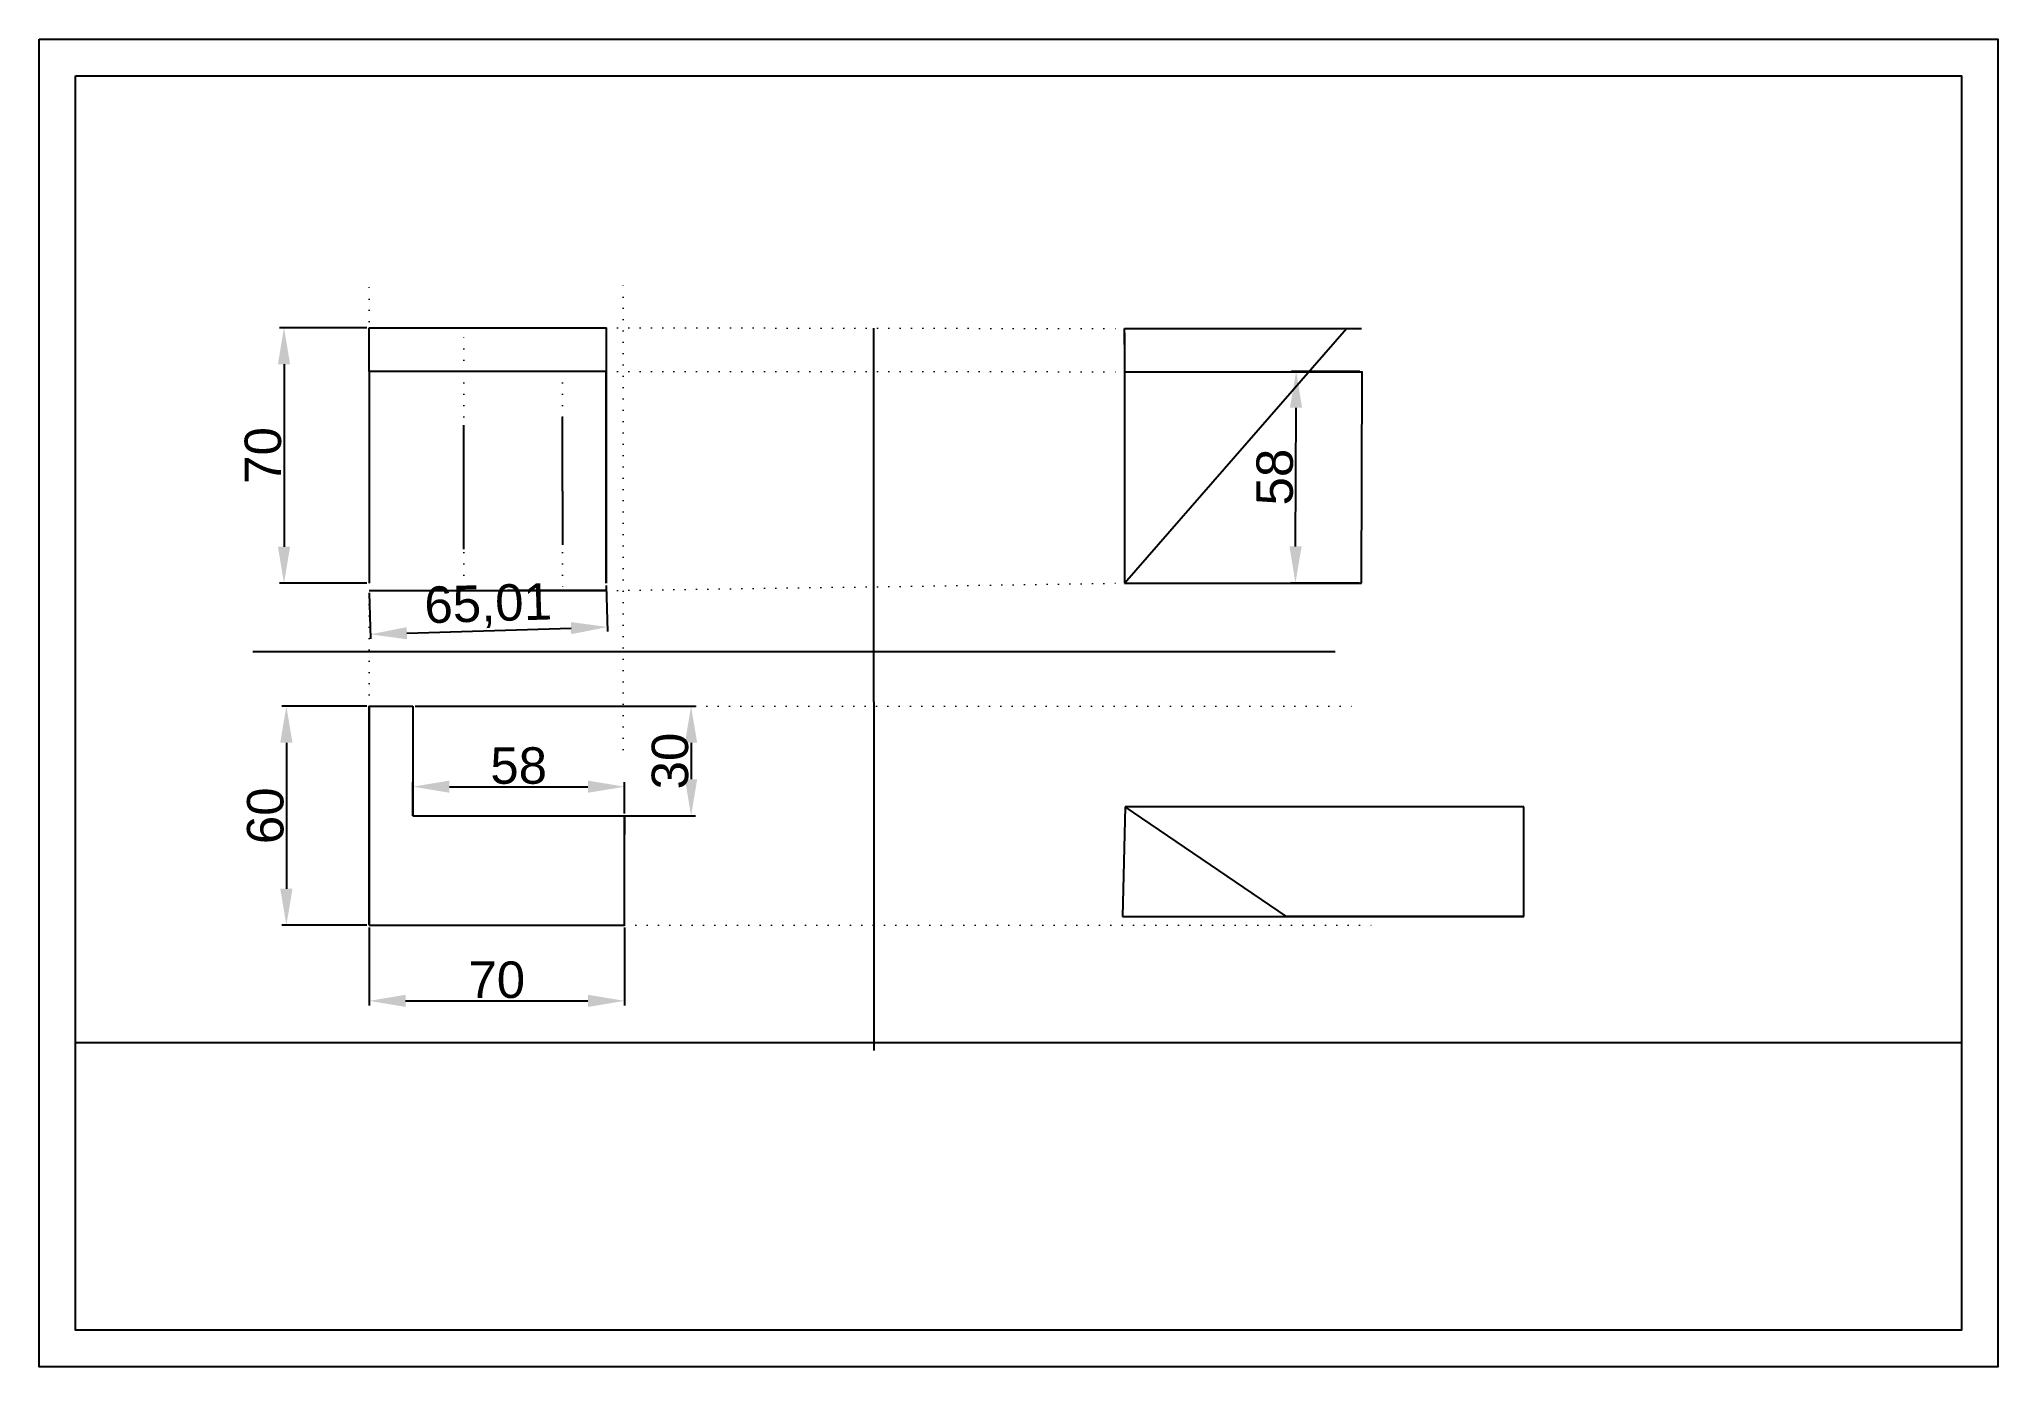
# Model space of a CAD drawing. Header units: inches. Extents: x -1380 to -843, y 3763 to 4127.
import ezdxf

# ---------------------------------------------------------------- set-up
doc = ezdxf.new("R2010")
doc.units = ezdxf.units.IN
doc.linetypes.add('ACAD_ISO07W100', pattern=[3, 0, -3])
doc.layers.add('hyy', color=4, linetype='ACAD_ISO07W100', lineweight=0, plot=False)
doc.styles.get("Standard").update_dxf_attribs({"font": 'arial.ttf'})
doc.dimstyles.new('foot', dxfattribs={"dimtxt": 10, "dimasz": 10, "dimexe": 1.25, "dimexo": 0.625, "dimtad": 1, "dimtxsty": 'Standard', "dimcen": 2.5, "dimadec": 0, "dimazin": 0, "dimtfac": 1, "dimtmove": 0, "dimatfit": 3, "dimfxl": 1, "dimarcsym": 0})

# ---------------------------------------------------------------- blocks, each defined once
blk = doc.blocks.new('*D14')
at = {"color": 0, "lineweight": -2, "transparency": 16777216}
for p, q in [((-1289.52, 3883.74), (-1289.52, 3862.39)), ((-1219.52, 3883.74), (-1219.52, 3862.39)), ((-1279.52, 3863.64), (-1229.52, 3863.64))]:
    blk.add_line(p, q, dxfattribs=at)
at = {"color": 0, "transparency": 16777216}
for points in [[(-1279.52, 3865.31), (-1279.52, 3861.98), (-1289.52, 3863.64)], [(-1229.52, 3865.31), (-1229.52, 3861.98), (-1219.52, 3863.64)]]:
    blk.add_solid(points, dxfattribs=at)
at = {"layer": 'Defpoints', "color": 0, "transparency": 16777216}
for p in [(-1289.52, 3884.36), (-1219.52, 3884.36), (-1219.52, 3863.64)]:
    blk.add_point(p, dxfattribs=at)
at = {"color": 0, "transparency": 16777216, "insert": (-1254.52, 3869.37), "char_height": 10, "attachment_point": 5}
blk.add_mtext('70', dxfattribs=at)
blk = doc.blocks.new('*D15')
at = {"color": 0, "lineweight": -2, "transparency": 16777216}
for p, q in [((-1290.15, 3944.36), (-1313.45, 3944.36)), ((-1312.2, 3934.36), (-1312.2, 3894.36)), ((-1290.15, 3884.36), (-1313.45, 3884.36))]:
    blk.add_line(p, q, dxfattribs=at)
at = {"color": 0, "transparency": 16777216}
for points in [[(-1313.87, 3934.36), (-1310.53, 3934.36), (-1312.2, 3944.36)], [(-1313.87, 3894.36), (-1310.53, 3894.36), (-1312.2, 3884.36)]]:
    blk.add_solid(points, dxfattribs=at)
at = {"layer": 'Defpoints', "color": 0, "transparency": 16777216}
for p in [(-1289.52, 3944.36), (-1312.2, 3884.36), (-1289.52, 3884.36)]:
    blk.add_point(p, dxfattribs=at)
at = {"color": 0, "transparency": 16777216, "insert": (-1317.93, 3914.36), "char_height": 10, "attachment_point": 5, "rotation": 90}
blk.add_mtext('60', dxfattribs=at)
blk = doc.blocks.new('*D18')
at = {"color": 0, "lineweight": -2, "transparency": 16777216}
for p, q in [((-1277.52, 3914.99), (-1277.52, 3923.58)), ((-1267.52, 3922.33), (-1229.52, 3922.33)), ((-1219.52, 3914.99), (-1219.52, 3923.58))]:
    blk.add_line(p, q, dxfattribs=at)
at = {"color": 0, "transparency": 16777216}
for points in [[(-1267.52, 3924), (-1267.52, 3920.67), (-1277.52, 3922.33)], [(-1229.52, 3924), (-1229.52, 3920.67), (-1219.52, 3922.33)]]:
    blk.add_solid(points, dxfattribs=at)
at = {"layer": 'Defpoints', "color": 0, "transparency": 16777216}
for p in [(-1219.52, 3922.33), (-1277.52, 3914.36), (-1219.52, 3914.36)]:
    blk.add_point(p, dxfattribs=at)
at = {"color": 0, "transparency": 16777216, "insert": (-1248.52, 3928.06), "char_height": 10, "attachment_point": 5}
blk.add_mtext('58', dxfattribs=at)
blk = doc.blocks.new('*D19')
at = {"color": 0, "lineweight": -2, "transparency": 16777216}
for p, q in [((-1276.9, 3944.36), (-1200.01, 3944.36)), ((-1201.26, 3934.36), (-1201.26, 3924.36)), ((-1276.9, 3914.36), (-1200.01, 3914.36))]:
    blk.add_line(p, q, dxfattribs=at)
at = {"color": 0, "transparency": 16777216}
for points in [[(-1202.92, 3934.36), (-1199.59, 3934.36), (-1201.26, 3944.36)], [(-1202.92, 3924.36), (-1199.59, 3924.36), (-1201.26, 3914.36)]]:
    blk.add_solid(points, dxfattribs=at)
at = {"layer": 'Defpoints', "color": 0, "transparency": 16777216}
for p in [(-1277.52, 3944.36), (-1277.52, 3914.36), (-1201.26, 3914.36)]:
    blk.add_point(p, dxfattribs=at)
at = {"color": 0, "transparency": 16777216, "insert": (-1206.99, 3929.36), "char_height": 10, "attachment_point": 5, "rotation": 90}
blk.add_mtext('30', dxfattribs=at)
blk = doc.blocks.new('*D35')
at = {"color": 0, "lineweight": -2, "transparency": 16777216}
for p, q in [((-1290.15, 4048.09), (-1314.1, 4048.09)), ((-1312.85, 4038.09), (-1312.85, 3988.09)), ((-1290.15, 3978.09), (-1314.1, 3978.09))]:
    blk.add_line(p, q, dxfattribs=at)
at = {"color": 0, "transparency": 16777216}
for points in [[(-1314.52, 4038.09), (-1311.18, 4038.09), (-1312.85, 4048.09)], [(-1314.52, 3988.09), (-1311.18, 3988.09), (-1312.85, 3978.09)]]:
    blk.add_solid(points, dxfattribs=at)
at = {"layer": 'Defpoints', "color": 0, "transparency": 16777216}
for p in [(-1289.52, 4048.09, 12), (-1312.85, 3978.09), (-1289.52, 3978.09)]:
    blk.add_point(p, dxfattribs=at)
at = {"color": 0, "transparency": 16777216, "insert": (-1318.58, 4013.09), "char_height": 10, "attachment_point": 5, "rotation": 90}
blk.add_mtext('70', dxfattribs=at)
blk = doc.blocks.new('*D36')
at = {"color": 0, "lineweight": -2, "transparency": 16777216}
for p, q in [((-1289.5, 3975.46), (-1289.11, 3962.83)), ((-1224.52, 3977.47), (-1224.13, 3964.84)), ((-1279.16, 3964.39), (-1234.17, 3965.78))]:
    blk.add_line(p, q, dxfattribs=at)
at = {"color": 0, "transparency": 16777216}
for points in [[(-1279.21, 3966.05), (-1279.11, 3962.72), (-1289.15, 3964.08)], [(-1234.22, 3967.44), (-1234.12, 3964.11), (-1224.17, 3966.09)]]:
    blk.add_solid(points, dxfattribs=at)
at = {"layer": 'Defpoints', "color": 0, "transparency": 16777216}
for p in [(-1289.52, 3976.08), (-1224.54, 3978.09), (-1224.17, 3966.09)]:
    blk.add_point(p, dxfattribs=at)
at = {"color": 0, "transparency": 16777216, "insert": (-1256.87, 3971.71), "char_height": 10, "attachment_point": 5, "rotation": 1.7725}
blk.add_mtext('65,01', dxfattribs=at)
blk = doc.blocks.new('*D40')
at = {"color": 0, "lineweight": -2, "transparency": 16777216}
for p, q in [((-1017.9, 4036.09), (-1036.64, 4036.16)), ((-1035.55, 3988.15), (-1035.43, 4026.15)), ((-1018.1, 3978.09), (-1036.84, 3978.16))]:
    blk.add_line(p, q, dxfattribs=at)
at = {"color": 0, "transparency": 16777216}
for points in [[(-1037.09, 4026.16), (-1033.76, 4026.15), (-1035.39, 4036.15)], [(-1037.22, 3988.16), (-1033.89, 3988.15), (-1035.59, 3978.15)]]:
    blk.add_solid(points, dxfattribs=at)
at = {"layer": 'Defpoints', "color": 0, "transparency": 16777216}
for p in [(-1035.39, 4036.15), (-1017.27, 4036.09), (-1017.47, 3978.09)]:
    blk.add_point(p, dxfattribs=at)
at = {"color": 0, "transparency": 16777216, "insert": (-1041.22, 4007.17), "char_height": 10, "attachment_point": 5, "rotation": 89.8055}
blk.add_mtext('58', dxfattribs=at)

msp = doc.modelspace()

# ---------------------------------------------------------------- linework, layer by layer
for p, q in [((-1289.524, 4036.093, 12), (-1289.524, 4048.093, 12)), ((-1289.524, 4048.093, 12), (-1289.524, 4048.093, 12)), ((-1289.524, 4048.093, 12), (-1224.524, 4048.093, 12)), ((-1224.524, 4048.093, 12), (-1224.543, 4036.093)), ((-1224.524, 4048.093, 12), (-1224.524, 4048.093, 12)), ((-1151.171, 4038.956), (-1151.171, 4047.973)), ((-1082.483, 4046.649, -627.487), (-1082.483, 4046.649, -627.487)), ((-1082.483, 4046.649, -627.487), (-1082.482, 4043.488, -569.573)), ((-1082.482, 4043.488, -627.573), (-1082.471, 4047.86)), ((-1082.482, 4043.488, -569.573), (-1082.482, 4043.488, -627.573)), ((-1082.482, 4043.488, -627.573), (-1082.471, 3978.093)), ((-1082.471, 4047.86), (-1082.471, 4047.86)), ((-1082.471, 4047.86), (-1017.471, 4047.86)), ((-1082.471, 3978.093), (-1021.548, 4047.86)), ((-1017.471, 4047.86), (-1017.471, 4047.86, -12)), ((-1017.471, 4047.86, -12), (-1017.471, 4047.86, -24)), ((-1017.471, 4047.86, -24), (-1017.471, 4047.86, -36)), ((-1017.471, 4047.86, -36), (-1017.471, 4047.86, -819.345)), ((-1151.171, 3945.614), (-1151.171, 4038.956)), ((-1224.543, 4036.093), (-1289.524, 4036.093)), ((-1289.524, 4036.093), (-1289.524, 3978.093)), ((-1289.524, 4036.093), (-1289.524, 4036.093, 12)), ((-1289.524, 4036.093, 12), (-1289.524, 4036.093)), ((-1289.524, 4036.093), (-1289.524, 4036.093, 12)), ((-1224.543, 4036.093), (-1254.403, 4036.093)), ((-1224.543, 4036.093), (-1224.543, 4036.093)), ((-1224.543, 4036.093), (-1224.543, 3978.093)), ((-1224.543, 3978.093), (-1224.543, 4036.093)), ((-1224.543, 4036.093), (-1224.543, 4003.298)), ((-1082.471, 4036.047), (-1017.275, 4036.027)), ((-1017.471, 3978.093), (-1017.274, 4036.092)), ((-1236.543, 4003.298), (-1236.543, 4023.614)), ((-1263.51, 3987.378), (-1263.51, 4021.378)), ((-1236.543, 4003.298), (-1236.543, 4003.298)), ((-1236.543, 4003.298), (-1236.543, 3988.586)), ((-1082.471, 3983.667), (-1082.471, 3983.667, 60)), ((-1289.524, 3976.082), (-1289.524, 3976.082)), ((-1289.524, 3976.082), (-1289.524, 3976.082)), ((-1289.524, 3976.082), (-1224.543, 3976.082)), ((-1224.543, 3976.082), (-1251.601, 3976.082)), ((-1219.913, 3976.082), (-1219.913, 3976.082)), ((-1082.471, 3978.093), (-1017.471, 3978.093)), ((-1321.4, 3959.393), (-1024.664, 3959.393)), ((-1289.524, 3884.364), (-1289.524, 3944.364)), ((-1289.524, 3944.364), (-1289.524, 3884.364)), ((-1289.524, 3944.364), (-1277.524, 3944.364)), ((-1277.524, 3944.364), (-1277.524, 3944.364)), ((-1277.524, 3944.364), (-1277.524, 3944.364)), ((-1277.524, 3944.364), (-1277.524, 3914.364)), ((-1151.148, 3945.614), (-1151.148, 3850.086)), ((-1083.004, 3944.364), (-1083.004, 3944.364)), ((-1277.524, 3914.364), (-1277.524, 3918.452)), ((-1277.524, 3914.364), (-1219.524, 3914.364)), ((-1277.524, 3914.364), (-1219.524, 3914.364)), ((-1219.524, 3884.364), (-1219.524, 3914.364)), ((-1219.524, 3914.364), (-1219.524, 3909.237)), ((-1082.26, 3916.809), (-1083.004, 3886.795)), ((-1038.004, 3916.809), (-1082.26, 3916.809)), ((-1038.004, 3886.795, 2250.48), (-1082.26, 3916.809)), ((-973.004, 3916.809), (-1038.004, 3916.809)), ((-973.004, 3886.795), (-973.004, 3916.809)), ((-1289.524, 3884.364), (-1219.524, 3884.364)), ((-1083.004, 3886.795), (-1083.004, 3886.795)), ((-1083.004, 3886.795), (-973.004, 3886.795)), ((-973.004, 3886.795, 2250.48), (-1038.004, 3886.795, 2250.48)), ((-973.004, 3886.795), (-973.004, 3886.795, 60)), ((-973.004, 3886.795, 60), (-973.004, 3886.795, 120)), ((-973.004, 3886.795, 120), (-973.004, 3886.795, 180)), ((-973.004, 3886.795, 180), (-973.004, 3886.795, 2250.48)), ((-1359.964, 3852.252), (-1359.964, 3852.252, -30)), ((-1359.964, 3852.252, -30), (-1359.964, 3852.252, -30))]:
    msp.add_line(p, q)
for points in [[(-1379.964, 4127.157), (-843.043, 4127.157), (-843.043, 3763.368), (-1379.964, 3763.368)], [(-1369.964, 4117.157), (-853.043, 4117.157), (-853.043, 3773.368), (-1369.964, 3773.368)], [(-1369.964, 3852.252), (-853.043, 3852.252), (-853.043, 3773.368), (-1369.964, 3773.368)]]:
    msp.add_lwpolyline(points, close=True)
at = {"layer": 'hyy'}
for p, q in [((-1289.524, 3944.364), (-1289.524, 4061.69)), ((-1219.913, 3932.508), (-1219.913, 4059.979)), ((-1263.51, 4036.093), (-1263.51, 4048.093)), ((-1224.524, 4048.093, 12), (-1082.471, 4047.86)), ((-1289.524, 4036.093), (-1263.51, 4036.093)), ((-1279.799, 4036.093), (-1279.799, 4036.093, 12)), ((-1263.51, 4036.093), (-1263.51, 3976.082)), ((-1263.51, 4036.093), (-1263.51, 4036.093)), ((-1236.543, 4036.093), (-1236.543, 3976.082)), ((-1224.543, 4036.093), (-1082.471, 4036.047)), ((-1082.471, 4012.401), (-1082.471, 4012.401, -5166.403)), ((-1224.543, 3976.082), (-1082.471, 3978.093)), ((-1200.008, 3944.364), (-1018.049, 3944.364)), ((-1219.524, 3884.364), (-1012.639, 3884.364))]:
    msp.add_line(p, q, dxfattribs=at)

# ---------------------------------------------------------------- dimensions: what is measured, and where the dimension line sits
for base, p1, p2, picture, middle in [((-1312.851, 3978.093), (-1289.524, 4048.093, 12), (-1289.524, 3978.093), '*D35', (-1318.582, 4013.093)), ((-1312.201, 3884.364), (-1289.524, 3944.364), (-1289.524, 3884.364), '*D15', (-1317.932, 3914.364)), ((-1201.258, 3914.364), (-1277.524, 3944.364), (-1277.524, 3914.364), '*D19', (-1206.992, 3929.364))]:
    dim = msp.add_linear_dim(base=base, p1=p1, p2=p2, angle=90, dimstyle='foot')
    dim.commit()
    dim.dimension.update_dxf_attribs({"geometry": picture, "text_midpoint": middle})
for p1, p2, distance, picture, middle in [((-1017.471, 3978.093), (-1017.274, 4036.092), 18.117, '*D40', (-1041.22, 4007.173)), ((-1289.524, 3976.082), (-1224.543, 3978.093), -12.011, '*D36', (-1256.867, 3971.713))]:
    dim = msp.add_aligned_dim(p1=p1, p2=p2, distance=distance, dimstyle='foot')
    dim.commit()
    dim.dimension.update_dxf_attribs({"geometry": picture, "text_midpoint": middle})
for base, p1, p2, picture, middle in [((-1219.524, 3922.332), (-1277.524, 3914.364), (-1219.524, 3914.364), '*D18', (-1248.524, 3928.063)), ((-1219.524, 3863.644), (-1289.524, 3884.364), (-1219.524, 3884.364), '*D14', (-1254.524, 3869.374))]:
    dim = msp.add_linear_dim(base=base, p1=p1, p2=p2, dimstyle='foot')
    dim.commit()
    dim.dimension.update_dxf_attribs({"geometry": picture, "text_midpoint": middle})

doc.saveas('drawing.dxf')
